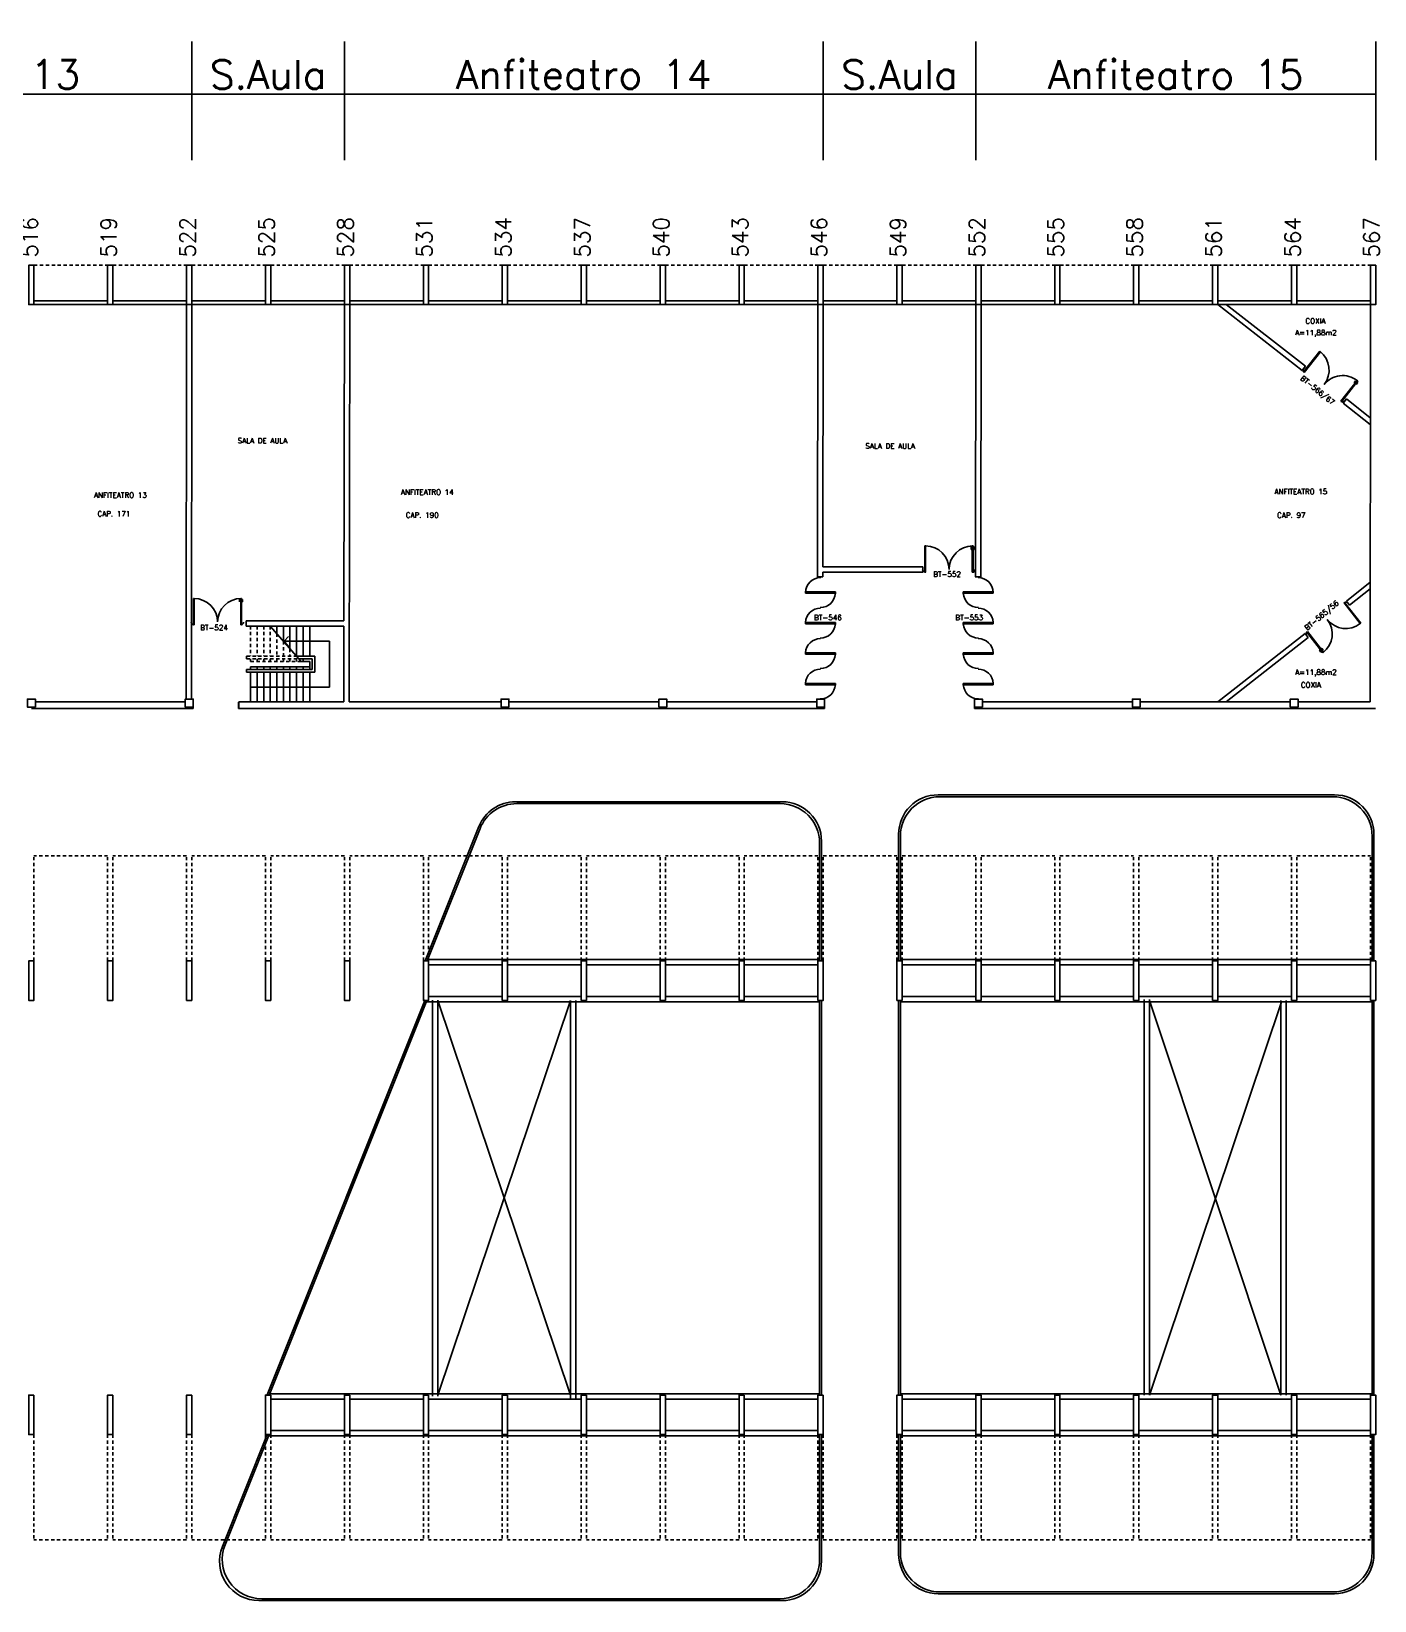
# Model space of a CAD drawing. Header units: millimetres. Extents: x 2552 to 3104, y 1319 to 1450.
# Drawn here: x 2603.4 to 2654.4, y 1355.2 to 1414.9 of the extents above; entities that cross this region are included whole.
import ezdxf

# ---------------------------------------------------------------- set-up
doc = ezdxf.new("R2010")
doc.units = ezdxf.units.MM
doc.linetypes.add('HIDDEN2', pattern=[0.1875, 0.125, -0.0625])
for name, color, linetype in [('ALV', 2, 'Continuous'), ('AR-EST-CNC-IDE', 2, 'Continuous'), ('AREA', 2, 'Continuous'), ('ESC', 1, 'Continuous'), ('ESQ', 2, 'Continuous'), ('ESTR', 3, 'Continuous'), ('LAYOUT-ANF', 1, 'Continuous'), ('PISO', 1, 'Continuous'), ('PORTA', 2, 'Continuous'), ('PROJ', 1, 'HIDDEN2'), ('TEXTO', 2, 'Continuous'), ('TEXTO-CENTRO-CUSTO', 2, 'Continuous'), ('TEXTO-ENDEREÇO', 2, 'Continuous')]:
    doc.layers.add(name, color=color, linetype=linetype)
doc.styles.add('1', font='romans.shx', dxfattribs={"height": 1.1})
doc.styles.add('NOPILAR', font='simplex.shx', dxfattribs={"height": 0.6})
doc.styles.add('UNB-100', font='simplex.shx', dxfattribs={"height": 0.2})
doc.styles.add('UNB-100-1', font='simplex.shx', dxfattribs={"height": 0.2})
doc.dimstyles.new('1-600', dxfattribs={"dimtxt": 1.1, "dimasz": 2.5, "dimexe": 2, "dimexo": 4, "dimgap": 0.2, "dimtad": 1, "dimdec": 0, "dimzin": 4, "dimdsep": 46, "dimlunit": 6, "dimtxsty": '1', "dimblk1": 'NONE', "dimblk2": 'NONE', "dimsah": 1, "dimcen": 0, "dimclrd": 2, "dimclre": 2, "dimclrt": 2, "dimadec": 0, "dimazin": 0, "dimtfac": 1, "dimtdec": 0, "dimtmove": 2, "dimatfit": 3, "dimldrblk": 'NONE', "dimfxl": 1, "dimtolj": 1, "dimtzin": 0, "dimarcsym": 0})

# ---------------------------------------------------------------- blocks, each defined once
blk = doc.blocks.new('PTDP-TTN')
for p, q in [((0.084, 0.9), (0.115, 0.9)), ((0.084, -0.1), (0.084, 0.9)), ((0.114, -0.1), (0.114, 0.9)), ((1.884, 0.9), (1.914, 0.9)), ((1.884, -0.1), (1.884, 0.9)), ((1.914, -0.1), (1.914, 0.9)), ((0.084, -0.1), (0.115, -0.1)), ((1.885, -0.101), (1.915, -0.101))]:
    blk.add_line(p, q)
for centre, radius, start, end in [((0.114, 0.006), 0.892, 0, 90), ((1.899, 0.006), 0.892, 90, 180), ((0.098, 0), 0.098, 180, 270), ((1.896, -0.001), 0.0991, 271.7192, 0)]:
    blk.add_arc(centre, radius, start, end)
blk = doc.blocks.new('A$C4811567E')
at = {"layer": 'ESQ'}
for p, q in [((0.57, 4.07), (0, 4.07)), ((0, 4.02), (0, 4.07)), ((0.57, 4.02), (0, 4.02)), ((0.567, 4.071), (1.137, 4.071)), ((0.567, 4.021), (1.137, 4.021)), ((1.137, 4.071), (1.137, 4.021)), ((0.57, 2.909), (0, 2.909)), ((0, 2.859), (0, 2.909)), ((0.57, 2.859), (0, 2.859)), ((0.567, 2.91), (1.137, 2.91)), ((0.567, 2.86), (1.137, 2.86)), ((1.137, 2.91), (1.137, 2.86)), ((0.57, 1.752), (0, 1.752)), ((0, 1.702), (0, 1.752)), ((0.57, 1.702), (0, 1.702)), ((0.567, 1.754), (1.137, 1.754)), ((0.567, 1.704), (1.137, 1.704)), ((1.137, 1.754), (1.137, 1.704)), ((0.57, 0.593), (0, 0.593)), ((0, 0.543), (0, 0.593)), ((0.57, 0.543), (0, 0.543)), ((0.567, 0.594), (1.137, 0.594)), ((0.567, 0.544), (1.137, 0.544)), ((1.137, 0.594), (1.137, 0.544))]:
    blk.add_line(p, q, dxfattribs=at)
for centre, radius, start, end in [((0.57, 4.044), 0.569, 89.24317, 179.24317), ((0.566, 4.048), 0.571, 269.72032, 357.27387), ((0.571, 2.882), 0.571, 89.72032, 177.27387), ((0.566, 2.887), 0.571, 269.72032, 357.27387), ((0.571, 1.725), 0.571, 89.72032, 177.27387), ((0.566, 1.731), 0.571, 269.72032, 357.27387), ((0.571, 0.566), 0.571, 89.72032, 177.27387), ((0.566, 0.571), 0.571, 269.72032, 357.27387)]:
    blk.add_arc(centre, radius, start, end, dxfattribs=at)
blk = doc.blocks.new('ESCB-TTN')
at = {"color": 1, "linetype": 'HIDDEN2'}
for p, q in [((-3.549, 2.894), (-3.549, 1.746)), ((-3.299, 2.894), (-3.299, 1.746)), ((-3.049, 2.894), (-3.049, 1.746)), ((-2.799, 2.894), (-2.799, 1.746)), ((-2.549, 2.607), (-2.549, 1.746)), ((-2.299, 2.32), (-2.299, 1.746)), ((-2.049, 2.033), (-2.049, 1.746)), ((-3.702, 1.646), (-3.702, 1.746)), ((-3.702, 1.746), (-1.799, 1.746)), ((-3.702, 1.646), (-1.712, 1.646)), ((-3.549, 1.646), (-3.549, 1.546)), ((-3.549, 1.546), (-1.625, 1.546)), ((-3.299, 1.646), (-3.299, 1.546)), ((-3.049, 1.646), (-3.049, 1.546)), ((-2.799, 1.646), (-2.799, 1.546))]:
    blk.add_line(p, q, dxfattribs=at)
at = {"color": 1}
for p, q in [((-2.799, 2.894), (-1.625, 1.546)), ((-2.549, 2.607), (-2.549, 2.894)), ((-2.299, 2.894), (-2.299, 2.32)), ((-2.049, 2.894), (-2.049, 2.033)), ((-1.799, 2.894), (-1.799, 1.746)), ((-1.549, 2.894), (-1.549, 1.746)), ((-1.299, 2.894), (-1.299, 1.746)), ((-3.702, 1.243), (-1.202, 1.243)), ((-3.702, 1.143), (-3.702, 1.243)), ((-3.549, 1.343), (-3.057, 1.343)), ((-3.549, 1.343), (-3.549, 1.243)), ((-3.299, 1.343), (-3.299, 1.243)), ((-3.057, 1.343), (-2.271, 1.343)), ((-3.049, 1.343), (-3.049, 1.243)), ((-2.799, 1.343), (-2.799, 1.243)), ((-2.549, 1.646), (-2.549, 1.546)), ((-2.549, 1.343), (-2.549, 1.243)), ((-2.336, 1.343), (-2.059, 1.343)), ((-2.299, 1.646), (-2.299, 1.546)), ((-2.299, 1.343), (-2.299, 1.243)), ((-2.059, 1.343), (-1.299, 1.343)), ((-2.049, 1.646), (-2.049, 1.546)), ((-2.049, 1.343), (-2.049, 1.243)), ((-1.799, 1.746), (-1.102, 1.746)), ((-1.799, 1.646), (-1.799, 1.546)), ((-1.799, 1.343), (-1.799, 1.243)), ((-1.712, 1.646), (-1.202, 1.646)), ((-1.625, 1.546), (-1.299, 1.546)), ((-1.549, 1.646), (-1.549, 1.546)), ((-1.549, 1.343), (-1.549, 1.243)), ((-1.299, 1.546), (-1.299, 1.243)), ((-1.202, 1.243), (-1.202, 1.646)), ((-1.102, 1.143), (-1.102, 1.746)), ((-3.702, 1.143), (-1.102, 1.143)), ((-3.549, 1.143), (-3.549, -0.007)), ((-3.299, 1.143), (-3.299, -0.007)), ((-3.049, 1.143), (-3.049, -0.007)), ((-2.799, 1.143), (-2.799, -0.007)), ((-2.549, 1.143), (-2.549, -0.007)), ((-2.299, 1.143), (-2.299, -0.007)), ((-2.049, 1.143), (-2.049, -0.007)), ((-1.799, 1.143), (-1.799, -0.007)), ((-1.549, 1.143), (-1.549, -0.007)), ((-1.299, 1.143), (-1.299, -0.007))]:
    blk.add_line(p, q, dxfattribs=at)
at = {"layer": 'ESC'}
for p, q in [((-2.275, 2.32), (-2.099, 2.497)), ((-2.275, 2.32), (-0.549, 2.32)), ((-2.275, 2.32), (-2.099, 2.143)), ((-0.549, 2.32), (-0.549, 0.568)), ((-3.549, 0.568), (-0.549, 0.568))]:
    blk.add_line(p, q, dxfattribs=at)
blk = doc.blocks.new('*D114')
at = {"layer": 'DEFPOINTS', "color": 0, "transparency": 16777216}
for p in [(2654.469, 1412.514), (2639.266, 1406.014), (2654.469, 1406.014)]:
    blk.add_point(p, dxfattribs=at)
at = {"layer": 'TEXTO-CENTRO-CUSTO', "color": 2, "lineweight": -2, "transparency": 16777216}
for p, q in [((2654.469, 1410.014), (2654.469, 1414.514)), ((2639.266, 1412.514), (2654.469, 1412.514))]:
    blk.add_line(p, q, dxfattribs=at)
at = {"layer": 'TEXTO-CENTRO-CUSTO', "color": 2, "transparency": 16777216, "insert": (2646.868, 1413.264), "char_height": 1.1, "attachment_point": 5, "style": '1'}
blk.add_mtext('\\A1;Anfiteatro 15', dxfattribs=at)
blk = doc.blocks.new('_NONE')
at = {"color": 0, "linetype": 'ByBlock'}
blk.add_circle((0, 0), 0.25, dxfattribs=at)
blk = doc.blocks.new('*D115')
at = {"layer": 'DEFPOINTS', "color": 0, "transparency": 16777216}
for p in [(2639.266, 1412.514), (2633.466, 1406.014), (2639.266, 1406.014)]:
    blk.add_point(p, dxfattribs=at)
at = {"layer": 'TEXTO-CENTRO-CUSTO', "color": 2, "lineweight": -2, "transparency": 16777216}
for p, q in [((2639.266, 1410.014), (2639.266, 1414.514)), ((2633.466, 1412.514), (2639.266, 1412.514))]:
    blk.add_line(p, q, dxfattribs=at)
at = {"layer": 'TEXTO-CENTRO-CUSTO', "color": 2, "transparency": 16777216, "insert": (2636.366, 1413.264), "char_height": 1.1, "attachment_point": 5, "style": '1'}
blk.add_mtext('\\A1;S.Aula', dxfattribs=at)
blk = doc.blocks.new('*D116')
at = {"layer": 'DEFPOINTS', "color": 0, "transparency": 16777216}
for p in [(2633.466, 1412.514), (2615.266, 1406.014), (2633.466, 1406.014)]:
    blk.add_point(p, dxfattribs=at)
at = {"layer": 'TEXTO-CENTRO-CUSTO', "color": 2, "lineweight": -2, "transparency": 16777216}
for p, q in [((2633.466, 1410.014), (2633.466, 1414.514)), ((2615.266, 1412.514), (2633.466, 1412.514))]:
    blk.add_line(p, q, dxfattribs=at)
at = {"layer": 'TEXTO-CENTRO-CUSTO', "color": 2, "transparency": 16777216, "insert": (2624.366, 1413.264), "char_height": 1.1, "attachment_point": 5, "style": '1'}
blk.add_mtext('\\A1;Anfiteatro 14', dxfattribs=at)
blk = doc.blocks.new('*D117')
at = {"layer": 'DEFPOINTS', "color": 0, "transparency": 16777216}
for p in [(2615.266, 1412.514), (2609.466, 1406.014), (2615.266, 1406.014)]:
    blk.add_point(p, dxfattribs=at)
at = {"layer": 'TEXTO-CENTRO-CUSTO', "color": 2, "lineweight": -2, "transparency": 16777216}
for p, q in [((2615.266, 1410.014), (2615.266, 1414.514)), ((2609.466, 1412.514), (2615.266, 1412.514))]:
    blk.add_line(p, q, dxfattribs=at)
at = {"layer": 'TEXTO-CENTRO-CUSTO', "color": 2, "transparency": 16777216, "insert": (2612.366, 1413.264), "char_height": 1.1, "attachment_point": 5, "style": '1'}
blk.add_mtext('\\A1;S.Aula', dxfattribs=at)
blk = doc.blocks.new('*D118')
at = {"layer": 'DEFPOINTS', "color": 0, "transparency": 16777216}
for p in [(2609.466, 1412.514), (2609.466, 1406.014), (2591.266, 1404.664)]:
    blk.add_point(p, dxfattribs=at)
at = {"layer": 'TEXTO-CENTRO-CUSTO', "color": 2, "lineweight": -2, "transparency": 16777216}
for p, q in [((2609.466, 1410.014), (2609.466, 1414.514)), ((2591.266, 1412.514), (2609.466, 1412.514))]:
    blk.add_line(p, q, dxfattribs=at)
at = {"layer": 'TEXTO-CENTRO-CUSTO', "color": 2, "transparency": 16777216, "insert": (2600.366, 1413.264), "char_height": 1.1, "attachment_point": 5, "style": '1'}
blk.add_mtext('\\A1;Anfiteatro 13', dxfattribs=at)

msp = doc.modelspace()

# ---------------------------------------------------------------- linework, layer by layer
at = {"layer": 'ALV'}
for p, q in [((2603.466, 1404.664), (2606.28, 1404.664)), ((2606.48, 1404.664), (2609.266, 1404.664)), ((2609.466, 1404.664), (2612.266, 1404.664)), ((2612.466, 1404.664), (2615.266, 1404.664)), ((2615.466, 1404.664), (2618.266, 1404.664)), ((2618.466, 1404.664), (2621.266, 1404.664)), ((2621.466, 1404.664), (2624.266, 1404.664)), ((2624.466, 1404.664), (2627.266, 1404.664)), ((2627.466, 1404.664), (2630.266, 1404.664)), ((2630.466, 1404.664), (2633.266, 1404.664)), ((2633.466, 1404.664), (2636.269, 1404.664)), ((2636.469, 1404.664), (2639.266, 1404.664)), ((2639.466, 1404.664), (2642.266, 1404.664)), ((2642.466, 1404.664), (2645.266, 1404.664)), ((2645.466, 1404.664), (2648.266, 1404.664)), ((2648.466, 1404.664), (2651.266, 1404.664)), ((2651.466, 1404.664), (2654.266, 1404.664)), ((2603.466, 1404.514), (2606.28, 1404.514)), ((2606.48, 1404.514), (2609.266, 1404.514)), ((2609.266, 1404.514), (2609.248, 1389.518)), ((2609.466, 1404.514), (2609.448, 1389.518)), ((2609.466, 1404.514), (2612.266, 1404.514)), ((2612.466, 1404.514), (2615.266, 1404.514)), ((2615.266, 1404.514), (2615.248, 1392.494)), ((2615.466, 1404.514), (2615.448, 1389.413)), ((2615.466, 1404.514), (2618.266, 1404.514)), ((2618.466, 1404.514), (2621.266, 1404.514)), ((2621.466, 1404.514), (2624.266, 1404.514)), ((2624.466, 1404.514), (2627.266, 1404.514)), ((2627.466, 1404.514), (2630.266, 1404.514)), ((2630.466, 1404.514), (2633.266, 1404.514)), ((2633.266, 1404.514), (2633.248, 1394.163)), ((2633.466, 1404.514), (2633.448, 1394.54)), ((2633.466, 1404.514), (2636.269, 1404.514)), ((2636.469, 1404.514), (2639.266, 1404.514)), ((2639.266, 1404.514), (2639.259, 1394.164)), ((2639.466, 1404.514), (2639.459, 1394.164)), ((2639.466, 1404.514), (2642.266, 1404.514)), ((2642.466, 1404.514), (2645.266, 1404.514)), ((2645.466, 1404.514), (2648.266, 1404.514)), ((2651.67, 1402.012), (2648.462, 1404.514)), ((2648.466, 1404.514), (2651.266, 1404.514)), ((2651.793, 1402.17), (2648.784, 1404.514)), ((2651.466, 1404.514), (2654.266, 1404.514)), ((2654.266, 1404.514), (2654.262, 1389.413)), ((2651.67, 1402.012), (2651.793, 1402.17)), ((2653.357, 1400.931), (2653.234, 1400.773)), ((2654.262, 1399.959), (2653.234, 1400.773)), ((2654.262, 1400.214), (2653.357, 1400.931)), ((2633.448, 1394.54), (2637.248, 1394.54)), ((2637.248, 1394.54), (2637.248, 1394.34)), ((2633.245, 1394.163), (2633.45, 1394.163)), ((2633.448, 1394.34), (2637.248, 1394.34)), ((2633.448, 1394.34), (2633.448, 1394.163)), ((2639.248, 1394.164), (2639.448, 1394.164)), ((2654.262, 1393.959), (2653.351, 1393.245)), ((2653.475, 1393.088), (2653.351, 1393.245)), ((2654.262, 1393.705), (2653.475, 1393.088)), ((2615.248, 1392.494), (2611.527, 1392.494)), ((2611.527, 1392.294), (2611.527, 1392.494)), ((2615.248, 1392.294), (2611.527, 1392.294)), ((2615.248, 1392.294), (2615.248, 1389.41)), ((2651.781, 1392.015), (2648.462, 1389.413)), ((2651.781, 1392.015), (2651.904, 1391.857)), ((2651.904, 1391.857), (2648.786, 1389.413)), ((2603.369, 1389.163), (2609.516, 1389.163)), ((2603.519, 1389.413), (2609.219, 1389.413)), ((2609.516, 1389.204), (2609.516, 1389.163)), ((2611.245, 1389.399), (2611.245, 1389.163)), ((2611.245, 1389.163), (2615.353, 1389.163)), ((2611.247, 1389.41), (2615.248, 1389.41)), ((2611.247, 1389.41), (2611.247, 1389.163)), ((2615.369, 1389.163), (2621.367, 1389.163)), ((2615.448, 1389.413), (2621.219, 1389.413)), ((2621.369, 1389.163), (2627.367, 1389.163)), ((2621.519, 1389.413), (2627.219, 1389.413)), ((2627.369, 1389.163), (2633.517, 1389.163)), ((2627.519, 1389.413), (2633.219, 1389.413)), ((2633.517, 1389.21), (2633.517, 1389.163)), ((2639.219, 1389.212), (2639.219, 1389.163)), ((2639.219, 1389.163), (2645.367, 1389.163)), ((2639.519, 1389.413), (2645.219, 1389.413)), ((2645.369, 1389.163), (2651.367, 1389.163)), ((2645.519, 1389.413), (2651.219, 1389.413)), ((2651.369, 1389.163), (2654.462, 1389.163)), ((2651.519, 1389.413), (2654.262, 1389.413))]:
    msp.add_line(p, q, dxfattribs=at)
at = {"layer": 'ESTR'}
for points in [[(2603.466, 1406.014), (2603.466, 1404.514), (2603.266, 1404.514), (2603.266, 1406.014)], [(2606.466, 1406.014), (2606.466, 1404.514), (2606.266, 1404.514), (2606.266, 1406.014)], [(2609.466, 1406.014), (2609.466, 1404.514), (2609.266, 1404.514), (2609.266, 1406.014)], [(2612.466, 1406.014), (2612.466, 1404.514), (2612.266, 1404.514), (2612.266, 1406.014)], [(2615.466, 1406.014), (2615.466, 1404.514), (2615.266, 1404.514), (2615.266, 1406.014)], [(2618.466, 1406.014), (2618.466, 1404.514), (2618.266, 1404.514), (2618.266, 1406.014)], [(2621.466, 1406.014), (2621.466, 1404.514), (2621.266, 1404.514), (2621.266, 1406.014)], [(2624.466, 1406.014), (2624.466, 1404.514), (2624.266, 1404.514), (2624.266, 1406.014)], [(2627.466, 1406.014), (2627.466, 1404.514), (2627.266, 1404.514), (2627.266, 1406.014)], [(2630.466, 1406.014), (2630.466, 1404.514), (2630.266, 1404.514), (2630.266, 1406.014)], [(2633.466, 1406.014), (2633.466, 1404.514), (2633.266, 1404.514), (2633.266, 1406.014)], [(2636.266, 1404.514), (2636.266, 1406.014), (2636.466, 1406.014), (2636.466, 1404.514)], [(2639.266, 1404.514), (2639.266, 1406.014), (2639.466, 1406.014), (2639.466, 1404.514)], [(2642.266, 1404.514), (2642.266, 1406.014), (2642.466, 1406.014), (2642.466, 1404.514)], [(2645.266, 1404.514), (2645.266, 1406.014), (2645.466, 1406.014), (2645.466, 1404.514)], [(2648.266, 1404.514), (2648.266, 1406.014), (2648.466, 1406.014), (2648.466, 1404.514)], [(2651.266, 1404.514), (2651.266, 1406.014), (2651.466, 1406.014), (2651.466, 1404.514)], [(2654.266, 1404.514), (2654.266, 1406.014), (2654.466, 1406.014), (2654.466, 1404.514)], [(2603.466, 1379.562), (2603.466, 1378.062), (2603.266, 1378.062), (2603.266, 1379.562)], [(2606.466, 1379.562), (2606.466, 1378.062), (2606.266, 1378.062), (2606.266, 1379.562)], [(2609.466, 1379.562), (2609.466, 1378.062), (2609.266, 1378.062), (2609.266, 1379.562)], [(2612.466, 1379.562), (2612.466, 1378.062), (2612.266, 1378.062), (2612.266, 1379.562)], [(2615.466, 1379.562), (2615.466, 1378.062), (2615.266, 1378.062), (2615.266, 1379.562)], [(2618.466, 1379.562), (2618.466, 1378.062), (2618.266, 1378.062), (2618.266, 1379.562)], [(2621.466, 1379.562), (2621.466, 1378.062), (2621.266, 1378.062), (2621.266, 1379.562)], [(2624.466, 1379.562), (2624.466, 1378.062), (2624.266, 1378.062), (2624.266, 1379.562)], [(2627.466, 1379.562), (2627.466, 1378.062), (2627.266, 1378.062), (2627.266, 1379.562)], [(2630.466, 1379.562), (2630.466, 1378.062), (2630.266, 1378.062), (2630.266, 1379.562)], [(2633.466, 1379.562), (2633.466, 1378.062), (2633.266, 1378.062), (2633.266, 1379.562)], [(2636.266, 1378.062), (2636.266, 1379.562), (2636.466, 1379.562), (2636.466, 1378.062)], [(2639.266, 1378.062), (2639.266, 1379.562), (2639.466, 1379.562), (2639.466, 1378.062)], [(2642.266, 1378.062), (2642.266, 1379.562), (2642.466, 1379.562), (2642.466, 1378.062)], [(2645.266, 1378.062), (2645.266, 1379.562), (2645.466, 1379.562), (2645.466, 1378.062)], [(2648.266, 1378.062), (2648.266, 1379.562), (2648.466, 1379.562), (2648.466, 1378.062)], [(2651.266, 1378.062), (2651.266, 1379.562), (2651.466, 1379.562), (2651.466, 1378.062)], [(2654.266, 1378.062), (2654.266, 1379.562), (2654.466, 1379.562), (2654.466, 1378.062)], [(2603.466, 1363.052), (2603.466, 1361.552), (2603.266, 1361.552), (2603.266, 1363.052)], [(2606.466, 1363.052), (2606.466, 1361.552), (2606.266, 1361.552), (2606.266, 1363.052)], [(2609.466, 1363.052), (2609.466, 1361.552), (2609.266, 1361.552), (2609.266, 1363.052)], [(2612.466, 1363.052), (2612.466, 1361.552), (2612.266, 1361.552), (2612.266, 1363.052)], [(2615.466, 1363.052), (2615.466, 1361.552), (2615.266, 1361.552), (2615.266, 1363.052)], [(2618.466, 1363.052), (2618.466, 1361.552), (2618.266, 1361.552), (2618.266, 1363.052)], [(2621.466, 1363.052), (2621.466, 1361.552), (2621.266, 1361.552), (2621.266, 1363.052)], [(2624.466, 1363.052), (2624.466, 1361.552), (2624.266, 1361.552), (2624.266, 1363.052)], [(2627.466, 1363.052), (2627.466, 1361.552), (2627.266, 1361.552), (2627.266, 1363.052)], [(2630.466, 1363.052), (2630.466, 1361.552), (2630.266, 1361.552), (2630.266, 1363.052)], [(2633.466, 1363.052), (2633.466, 1361.552), (2633.266, 1361.552), (2633.266, 1363.052)], [(2636.266, 1361.552), (2636.266, 1363.052), (2636.466, 1363.052), (2636.466, 1361.552)], [(2639.266, 1361.552), (2639.266, 1363.052), (2639.466, 1363.052), (2639.466, 1361.552)], [(2642.266, 1361.552), (2642.266, 1363.052), (2642.466, 1363.052), (2642.466, 1361.552)], [(2645.266, 1361.552), (2645.266, 1363.052), (2645.466, 1363.052), (2645.466, 1361.552)], [(2648.266, 1361.552), (2648.266, 1363.052), (2648.466, 1363.052), (2648.466, 1361.552)], [(2651.266, 1361.552), (2651.266, 1363.052), (2651.466, 1363.052), (2651.466, 1361.552)], [(2654.266, 1361.552), (2654.266, 1363.052), (2654.466, 1363.052), (2654.466, 1361.552)]]:
    msp.add_lwpolyline(points, close=True, dxfattribs=at)
for points in [[(2603.519, 1389.212), (2603.519, 1389.518), (2603.219, 1389.518), (2603.219, 1389.212), (2603.518, 1389.212)], [(2609.519, 1389.212), (2609.519, 1389.518), (2609.219, 1389.518), (2609.219, 1389.212), (2609.518, 1389.212)], [(2621.519, 1389.212), (2621.519, 1389.518), (2621.219, 1389.518), (2621.219, 1389.212), (2621.518, 1389.212)], [(2627.519, 1389.212), (2627.519, 1389.518), (2627.219, 1389.518), (2627.219, 1389.212), (2627.518, 1389.212)], [(2633.519, 1389.212), (2633.519, 1389.518), (2633.219, 1389.518), (2633.219, 1389.212), (2633.518, 1389.212)], [(2639.519, 1389.212), (2639.519, 1389.518), (2639.219, 1389.518), (2639.219, 1389.212), (2639.518, 1389.212)], [(2645.519, 1389.212), (2645.519, 1389.518), (2645.219, 1389.518), (2645.219, 1389.212), (2645.518, 1389.212)], [(2651.519, 1389.212), (2651.519, 1389.518), (2651.219, 1389.518), (2651.219, 1389.212), (2651.518, 1389.212)]]:
    msp.add_lwpolyline(points, dxfattribs=at)
at = {"layer": 'LAYOUT-ANF'}
msp.add_ellipse((2621.06, 1396.964), major_axis=(0, 7.57), ratio=0.207551, start_param=3.213879, end_param=3.242728, dxfattribs=at)
at = {"layer": 'PISO'}
for p, q in [((2631.901, 1385.613), (2621.768, 1385.613)), ((2631.831, 1385.543), (2621.816, 1385.543)), ((2637.831, 1385.876), (2652.901, 1385.876)), ((2637.901, 1385.806), (2652.831, 1385.806)), ((2618.333, 1379.562), (2620.375, 1384.67)), ((2618.409, 1379.562), (2620.423, 1384.6)), ((2636.331, 1379.562), (2636.331, 1384.376)), ((2636.401, 1379.562), (2636.401, 1384.306)), ((2654.331, 1379.562), (2654.331, 1384.306)), ((2654.401, 1379.562), (2654.401, 1384.376)), ((2633.331, 1379.562), (2633.331, 1384.043)), ((2633.401, 1379.562), (2633.401, 1384.113)), ((2633.266, 1379.612), (2618.429, 1379.612)), ((2636.466, 1379.612), (2654.331, 1379.612)), ((2621.266, 1379.412), (2618.466, 1379.412)), ((2624.266, 1379.412), (2621.466, 1379.412)), ((2627.266, 1379.412), (2624.466, 1379.412)), ((2630.266, 1379.412), (2627.466, 1379.412)), ((2633.266, 1379.412), (2630.466, 1379.412)), ((2639.266, 1379.412), (2636.466, 1379.412)), ((2639.466, 1379.412), (2642.266, 1379.412)), ((2642.466, 1379.412), (2645.266, 1379.412)), ((2645.466, 1379.412), (2648.266, 1379.412)), ((2648.466, 1379.412), (2651.266, 1379.412)), ((2651.466, 1379.412), (2654.266, 1379.412)), ((2612.328, 1363.052), (2618.339, 1378.088)), ((2612.334, 1363.065), (2618.328, 1378.062)), ((2612.404, 1363.052), (2618.404, 1378.062)), ((2633.331, 1378.012), (2618.384, 1378.012)), ((2621.266, 1378.212), (2618.466, 1378.212)), ((2618.619, 1378.064), (2618.619, 1363.014)), ((2618.819, 1378.064), (2618.819, 1363.014)), ((2623.866, 1378.062), (2618.819, 1363.052)), ((2618.819, 1378.062), (2623.866, 1363.052)), ((2624.266, 1378.212), (2621.466, 1378.212)), ((2623.866, 1378.062), (2623.866, 1362.914)), ((2624.066, 1378.062), (2624.066, 1362.914)), ((2627.266, 1378.212), (2624.466, 1378.212)), ((2630.266, 1378.212), (2627.466, 1378.212)), ((2633.266, 1378.212), (2630.466, 1378.212)), ((2633.331, 1363.052), (2633.331, 1378.062)), ((2633.401, 1363.052), (2633.401, 1378.062)), ((2636.331, 1378.062), (2636.331, 1363.052)), ((2636.401, 1378.062), (2636.401, 1363.052)), ((2636.401, 1378.012), (2654.331, 1378.012)), ((2639.266, 1378.212), (2636.466, 1378.212)), ((2639.466, 1378.212), (2642.266, 1378.212)), ((2642.466, 1378.212), (2645.266, 1378.212)), ((2645.466, 1378.212), (2648.266, 1378.212)), ((2645.666, 1363.052), (2645.666, 1378.1)), ((2645.866, 1363.052), (2645.866, 1378.1)), ((2650.866, 1363.052), (2645.866, 1378.062)), ((2650.884, 1378.003), (2645.866, 1363.052)), ((2648.466, 1378.212), (2651.266, 1378.212)), ((2650.866, 1363.052), (2650.866, 1378.055)), ((2651.066, 1363.052), (2651.066, 1378.055)), ((2651.466, 1378.212), (2654.266, 1378.212)), ((2654.331, 1378.062), (2654.331, 1363.047)), ((2654.401, 1378.062), (2654.401, 1363.047)), ((2633.331, 1363.102), (2612.424, 1363.102)), ((2615.266, 1362.902), (2612.466, 1362.902)), ((2618.266, 1362.902), (2615.466, 1362.902)), ((2621.266, 1362.902), (2618.466, 1362.902)), ((2624.266, 1362.902), (2621.466, 1362.902)), ((2627.266, 1362.902), (2624.466, 1362.902)), ((2630.266, 1362.902), (2627.466, 1362.902)), ((2633.266, 1362.902), (2630.466, 1362.902)), ((2636.401, 1363.102), (2654.331, 1363.102)), ((2636.466, 1362.902), (2639.266, 1362.902)), ((2639.466, 1362.902), (2642.266, 1362.902)), ((2642.266, 1363.052), (2642.466, 1363.052)), ((2642.466, 1362.902), (2645.266, 1362.902)), ((2645.466, 1362.902), (2648.266, 1362.902)), ((2648.466, 1362.902), (2651.266, 1362.902)), ((2651.466, 1362.902), (2654.266, 1362.902)), ((2615.266, 1361.702), (2612.466, 1361.702)), ((2618.266, 1361.702), (2615.466, 1361.702)), ((2621.266, 1361.702), (2618.466, 1361.702)), ((2624.266, 1361.702), (2621.466, 1361.702)), ((2627.266, 1361.702), (2624.466, 1361.702)), ((2630.266, 1361.702), (2627.466, 1361.702)), ((2633.266, 1361.702), (2630.466, 1361.702)), ((2636.466, 1361.702), (2639.266, 1361.702)), ((2639.466, 1361.702), (2642.266, 1361.702)), ((2642.466, 1361.702), (2645.266, 1361.702)), ((2645.466, 1361.702), (2648.266, 1361.702)), ((2648.466, 1361.702), (2651.266, 1361.702)), ((2651.466, 1361.702), (2654.266, 1361.702)), ((2610.626, 1357.295), (2612.328, 1361.552)), ((2610.73, 1357.365), (2612.403, 1361.552)), ((2633.266, 1361.502), (2612.383, 1361.502)), ((2633.331, 1361.552), (2633.331, 1356.809)), ((2633.401, 1361.552), (2633.401, 1356.739)), ((2636.331, 1361.552), (2636.331, 1357.001)), ((2636.401, 1361.552), (2636.401, 1357.071)), ((2636.466, 1361.502), (2654.331, 1361.502)), ((2642.466, 1361.552), (2642.266, 1361.552)), ((2654.331, 1361.552), (2654.331, 1357.071)), ((2654.401, 1361.552), (2654.401, 1357.001)), ((2631.901, 1355.239), (2612.019, 1355.239)), ((2631.831, 1355.309), (2612.122, 1355.309)), ((2637.831, 1355.501), (2652.901, 1355.501)), ((2637.901, 1355.571), (2652.831, 1355.571))]:
    msp.add_line(p, q, dxfattribs=at)
for centre, start, end in [((2621.768, 1384.113), 90, 158.21175), ((2621.816, 1384.043), 90, 158.21175), ((2631.831, 1384.043), 0, 90), ((2631.901, 1384.113), 0, 90), ((2637.831, 1384.376), 90, 180), ((2637.901, 1384.306), 90, 180), ((2652.831, 1384.306), 0, 90), ((2652.901, 1384.376), 0, 90), ((2612.019, 1356.739), 158.21175, 270), ((2612.122, 1356.809), 158.21175, 270), ((2631.831, 1356.809), 270, 0), ((2637.831, 1357.001), 180, 270), ((2637.901, 1357.071), 180, 270), ((2652.831, 1357.071), 270, 0), ((2652.901, 1357.001), 270, 0), ((2631.901, 1356.739), 270, 0)]:
    msp.add_arc(centre, 1.5, start, end, dxfattribs=at)
at = {"layer": 'PORTA'}
for p, q in [((2653.698, 1401.616), (2653.643, 1401.545)), ((2653.7, 1401.602), (2653.651, 1401.539)), ((2653.698, 1401.616), (2653.73, 1401.592)), ((2653.7, 1401.602), (2653.724, 1401.584)), ((2653.771, 1401.547), (2653.747, 1401.566)), ((2653.785, 1401.549), (2653.753, 1401.573)), ((2653.651, 1401.539), (2653.643, 1401.545)), ((2653.771, 1401.547), (2653.722, 1401.484)), ((2653.722, 1401.484), (2653.73, 1401.478)), ((2653.785, 1401.549), (2653.73, 1401.478)), ((2639.09, 1395.3), (2639.09, 1395.21)), ((2639.09, 1395.3), (2639.13, 1395.3)), ((2639.1, 1395.21), (2639.09, 1395.21)), ((2639.1, 1395.29), (2639.1, 1395.21)), ((2639.1, 1395.29), (2639.13, 1395.29)), ((2639.2, 1395.3), (2639.16, 1395.3)), ((2639.19, 1395.29), (2639.16, 1395.29)), ((2639.19, 1395.29), (2639.19, 1395.21)), ((2639.19, 1395.21), (2639.2, 1395.21)), ((2639.2, 1395.3), (2639.2, 1395.21)), ((2611.284, 1393.303), (2611.324, 1393.303)), ((2611.284, 1393.303), (2611.284, 1393.213)), ((2611.294, 1393.213), (2611.285, 1393.213)), ((2611.294, 1393.293), (2611.324, 1393.293)), ((2611.294, 1393.293), (2611.294, 1393.213)), ((2611.394, 1393.303), (2611.354, 1393.303)), ((2611.384, 1393.293), (2611.354, 1393.293)), ((2611.384, 1393.293), (2611.384, 1393.213)), ((2611.384, 1393.213), (2611.394, 1393.213)), ((2611.394, 1393.303), (2611.394, 1393.213)), ((2652.41, 1391.44), (2652.418, 1391.446)), ((2652.46, 1391.377), (2652.41, 1391.44)), ((2652.474, 1391.375), (2652.418, 1391.446)), ((2652.339, 1391.384), (2652.332, 1391.378)), ((2652.387, 1391.307), (2652.332, 1391.378)), ((2652.389, 1391.321), (2652.339, 1391.384)), ((2652.387, 1391.307), (2652.419, 1391.332)), ((2652.389, 1391.321), (2652.412, 1391.34)), ((2652.46, 1391.377), (2652.436, 1391.358)), ((2652.474, 1391.375), (2652.442, 1391.351))]:
    msp.add_line(p, q, dxfattribs=at)
at = {"layer": 'PROJ'}
for p, q in [((2603.466, 1406.014), (2606.266, 1406.014)), ((2606.466, 1406.014), (2609.266, 1406.014)), ((2609.466, 1406.014), (2612.266, 1406.014)), ((2612.466, 1406.014), (2615.266, 1406.014)), ((2615.466, 1406.014), (2618.266, 1406.014)), ((2618.466, 1406.014), (2621.266, 1406.014)), ((2621.466, 1406.014), (2624.266, 1406.014)), ((2624.466, 1406.014), (2627.266, 1406.014)), ((2627.466, 1406.014), (2630.266, 1406.014)), ((2630.466, 1406.014), (2633.266, 1406.014)), ((2633.466, 1406.014), (2636.266, 1406.014)), ((2636.466, 1406.014), (2639.266, 1406.014)), ((2639.469, 1406.014), (2642.269, 1406.014)), ((2642.469, 1406.014), (2645.269, 1406.014)), ((2645.469, 1406.014), (2648.269, 1406.014)), ((2648.469, 1406.014), (2651.269, 1406.014)), ((2651.469, 1406.014), (2654.269, 1406.014)), ((2603.466, 1379.562), (2603.466, 1383.562)), ((2606.266, 1383.562), (2603.466, 1383.562)), ((2606.266, 1379.562), (2606.266, 1383.562)), ((2609.266, 1383.562), (2606.466, 1383.562)), ((2606.466, 1379.562), (2606.466, 1383.562)), ((2609.266, 1379.562), (2609.266, 1383.562)), ((2609.466, 1379.562), (2609.466, 1383.562)), ((2612.266, 1383.562), (2609.466, 1383.562)), ((2612.266, 1379.562), (2612.266, 1383.562)), ((2615.266, 1383.562), (2612.466, 1383.562)), ((2612.466, 1379.562), (2612.466, 1383.562)), ((2615.266, 1379.562), (2615.266, 1383.562)), ((2615.466, 1379.562), (2615.466, 1383.562)), ((2618.266, 1383.562), (2615.466, 1383.562)), ((2618.266, 1379.562), (2618.266, 1383.562)), ((2621.266, 1383.562), (2618.466, 1383.562)), ((2618.466, 1379.562), (2618.466, 1383.562)), ((2621.266, 1379.562), (2621.266, 1383.562)), ((2621.466, 1379.562), (2621.466, 1383.562)), ((2624.266, 1383.562), (2621.466, 1383.562)), ((2624.266, 1379.562), (2624.266, 1383.562)), ((2627.266, 1383.562), (2624.466, 1383.562)), ((2624.466, 1379.562), (2624.466, 1383.562)), ((2627.266, 1379.562), (2627.266, 1383.562)), ((2627.466, 1379.562), (2627.466, 1383.562)), ((2630.266, 1383.562), (2627.466, 1383.562)), ((2630.266, 1379.562), (2630.266, 1383.562)), ((2633.266, 1383.562), (2630.466, 1383.562)), ((2630.466, 1379.562), (2630.466, 1383.562)), ((2633.266, 1379.562), (2633.266, 1383.562)), ((2633.466, 1379.562), (2633.466, 1383.562)), ((2633.466, 1383.562), (2636.266, 1383.562)), ((2636.266, 1379.562), (2636.266, 1383.562)), ((2636.466, 1383.562), (2639.266, 1383.562)), ((2636.466, 1379.562), (2636.466, 1383.562)), ((2639.266, 1379.562), (2639.266, 1383.562)), ((2639.466, 1379.562), (2639.466, 1383.562)), ((2639.466, 1383.562), (2642.266, 1383.562)), ((2642.266, 1379.562), (2642.266, 1383.562)), ((2642.466, 1379.562), (2642.466, 1383.562)), ((2642.466, 1383.562), (2645.266, 1383.562)), ((2645.266, 1379.562), (2645.266, 1383.562)), ((2645.466, 1383.562), (2648.266, 1383.562)), ((2645.466, 1379.562), (2645.466, 1383.562)), ((2648.266, 1379.562), (2648.266, 1383.562)), ((2648.466, 1379.562), (2648.466, 1383.562)), ((2648.466, 1383.562), (2651.266, 1383.562)), ((2651.266, 1379.562), (2651.266, 1383.562)), ((2651.466, 1383.562), (2654.266, 1383.562)), ((2651.466, 1379.562), (2651.466, 1383.562)), ((2654.266, 1379.562), (2654.266, 1383.562)), ((2603.466, 1361.552), (2603.466, 1357.552)), ((2606.266, 1361.552), (2606.266, 1357.552)), ((2606.466, 1361.552), (2606.466, 1357.552)), ((2609.266, 1361.552), (2609.266, 1357.552)), ((2609.466, 1361.552), (2609.466, 1357.552)), ((2612.266, 1361.552), (2612.266, 1357.552)), ((2612.466, 1361.552), (2612.466, 1357.552)), ((2615.266, 1361.552), (2615.266, 1357.552)), ((2615.466, 1361.552), (2615.466, 1357.552)), ((2618.266, 1361.552), (2618.266, 1357.552)), ((2618.466, 1361.552), (2618.466, 1357.552)), ((2621.266, 1361.552), (2621.266, 1357.552)), ((2621.466, 1361.552), (2621.466, 1357.552)), ((2624.266, 1361.552), (2624.266, 1357.552)), ((2624.466, 1361.552), (2624.466, 1357.552)), ((2627.266, 1361.552), (2627.266, 1357.552)), ((2627.466, 1361.552), (2627.466, 1357.552)), ((2630.266, 1361.552), (2630.266, 1357.552)), ((2630.466, 1361.552), (2630.466, 1357.552)), ((2633.266, 1361.552), (2633.266, 1357.552)), ((2633.466, 1361.552), (2633.466, 1357.552)), ((2636.266, 1361.552), (2636.266, 1357.552)), ((2636.466, 1361.552), (2636.466, 1357.552)), ((2639.266, 1361.552), (2639.266, 1357.552)), ((2639.466, 1361.552), (2639.466, 1357.552)), ((2642.266, 1361.552), (2642.266, 1357.552)), ((2642.466, 1361.552), (2642.466, 1357.552)), ((2645.266, 1361.552), (2645.266, 1357.552)), ((2645.466, 1361.552), (2645.466, 1357.552)), ((2648.266, 1361.552), (2648.266, 1357.552)), ((2648.466, 1361.552), (2648.466, 1357.552)), ((2651.266, 1361.552), (2651.266, 1357.552)), ((2651.466, 1361.552), (2651.466, 1357.552)), ((2654.266, 1361.552), (2654.266, 1357.552)), ((2606.266, 1357.552), (2603.466, 1357.552)), ((2609.266, 1357.552), (2606.466, 1357.552)), ((2612.266, 1357.552), (2609.466, 1357.552)), ((2615.266, 1357.552), (2612.466, 1357.552)), ((2618.266, 1357.552), (2615.466, 1357.552)), ((2621.266, 1357.552), (2618.466, 1357.552)), ((2624.266, 1357.552), (2621.466, 1357.552)), ((2627.266, 1357.552), (2624.466, 1357.552)), ((2630.266, 1357.552), (2627.466, 1357.552)), ((2633.266, 1357.552), (2630.466, 1357.552)), ((2633.466, 1357.552), (2636.266, 1357.552)), ((2636.466, 1357.552), (2639.266, 1357.552)), ((2639.466, 1357.552), (2642.266, 1357.552)), ((2642.466, 1357.552), (2645.266, 1357.552)), ((2645.466, 1357.552), (2648.266, 1357.552)), ((2648.466, 1357.552), (2651.266, 1357.552)), ((2651.466, 1357.552), (2654.266, 1357.552))]:
    msp.add_line(p, q, dxfattribs=at)

# ---------------------------------------------------------------- block references
at = {"layer": 'ESC'}
msp.add_blockref('ESCB-TTN', (2615.246, 1389.399), dxfattribs=at)
at = {"layer": 'ESQ'}
msp.add_blockref('A$C4811567E', (2632.792, 1389.521), dxfattribs=at)
at = {"layer": 'ESQ', "xscale": -1, "rotation": 359.9999999999998}
msp.add_blockref('A$C4811567E', (2639.928, 1389.521), dxfattribs=at)
at = {"layer": 'PORTA', "xscale": -1, "rotation": 321.9162999999998}
msp.add_blockref('PTDP-TTN', (2653.295, 1400.852), dxfattribs=at)
at = {"layer": 'PORTA'}
for p in [(2637.246, 1394.44), (2609.44, 1392.443)]:
    msp.add_blockref('PTDP-TTN', p, dxfattribs=at)
at = {"layer": 'PORTA', "rotation": 218.0836999999999}
msp.add_blockref('PTDP-TTN', (2653.413, 1393.166), dxfattribs=at)

# ---------------------------------------------------------------- texts
at = {"layer": 'AR-EST-CNC-IDE', "style": 'NOPILAR'}
for s, p in [('516', (2603.608, 1406.3)), ('519', (2606.608, 1406.3)), ('522', (2609.608, 1406.3)), ('525', (2612.608, 1406.3)), ('528', (2615.608, 1406.3)), ('531', (2618.608, 1406.3)), ('534', (2621.608, 1406.3)), ('537', (2624.608, 1406.3)), ('540', (2627.608, 1406.3)), ('543', (2630.608, 1406.3)), ('546', (2633.608, 1406.3)), ('549', (2636.608, 1406.3)), ('552', (2639.608, 1406.3)), ('555', (2642.608, 1406.3)), ('558', (2645.608, 1406.3)), ('561', (2648.608, 1406.3)), ('564', (2651.608, 1406.3)), ('567', (2654.608, 1406.3))]:
    msp.add_text(s, height=0.6, rotation=90, dxfattribs=at).set_placement(p)
at = {"layer": 'AREA', "style": 'UNB-100'}
for p in [(2651.407, 1403.349), (2651.407, 1390.436)]:
    msp.add_text('A=11,88m2', height=0.2, rotation=360, dxfattribs=at).set_placement(p)
at = {"layer": 'TEXTO', "style": 'UNB-100'}
for s, p in [('COXIA', (2651.795, 1403.793)), ('SALA DE AULA', (2611.209, 1399.243)), ('SALA DE AULA', (2635.07, 1399.039)), ('ANFITEATRO 13', (2605.748, 1397.175)), ('ANFITEATRO 14', (2617.413, 1397.289)), ('ANFITEATRO 15', (2650.619, 1397.306)), ('CAP. 171', (2605.878, 1396.464)), ('CAP. 190', (2617.598, 1396.414)), ('CAP. 97', (2650.718, 1396.406)), ('COXIA', (2651.621, 1389.954))]:
    msp.add_text(s, height=0.2, rotation=360, dxfattribs=at).set_placement(p)
at = {"layer": 'TEXTO-ENDEREÇO', "style": 'UNB-100-1'}
for s, rotation, p in [('BT-566/67', 321.07742, (2651.58, 1401.68)), ('BT-552', 360, (2637.646, 1394.166)), ('BT-565/56', 39.85344, (2651.866, 1392.116)), ('BT-546', 360, (2633.118, 1392.517)), ('BT-553', 360, (2638.49, 1392.517)), ('BT-524', 360, (2609.782, 1392.134))]:
    msp.add_text(s, height=0.2, rotation=rotation, dxfattribs=at).set_placement(p)

# ---------------------------------------------------------------- dimensions: what is measured, and where the dimension line sits
at = {"layer": 'TEXTO-CENTRO-CUSTO'}
for base, p1, p2, text, picture, middle in [((2609.466, 1412.514), (2591.266, 1404.664), (2609.466, 1406.014), 'Anfiteatro 13', '*D118', (2600.366, 1413.264)), ((2633.466, 1412.514), (2615.266, 1406.014), (2633.466, 1406.014), 'Anfiteatro 14', '*D116', (2624.366, 1413.264)), ((2654.469, 1412.514), (2639.266, 1406.014), (2654.469, 1406.014), 'Anfiteatro 15', '*D114', (2646.868, 1413.264)), ((2615.266, 1412.514), (2609.466, 1406.014), (2615.266, 1406.014), 'S.Aula', '*D117', (2612.366, 1413.264)), ((2639.266, 1412.514), (2633.466, 1406.014), (2639.266, 1406.014), 'S.Aula', '*D115', (2636.366, 1413.264))]:
    dim = msp.add_linear_dim(base=base, p1=p1, p2=p2, angle=0, text=text, dimstyle='1-600', override={"dimse1": 1}, dxfattribs=at)
    dim.commit()
    dim.dimension.update_dxf_attribs({"geometry": picture, "text_midpoint": middle})

doc.saveas('drawing.dxf')
